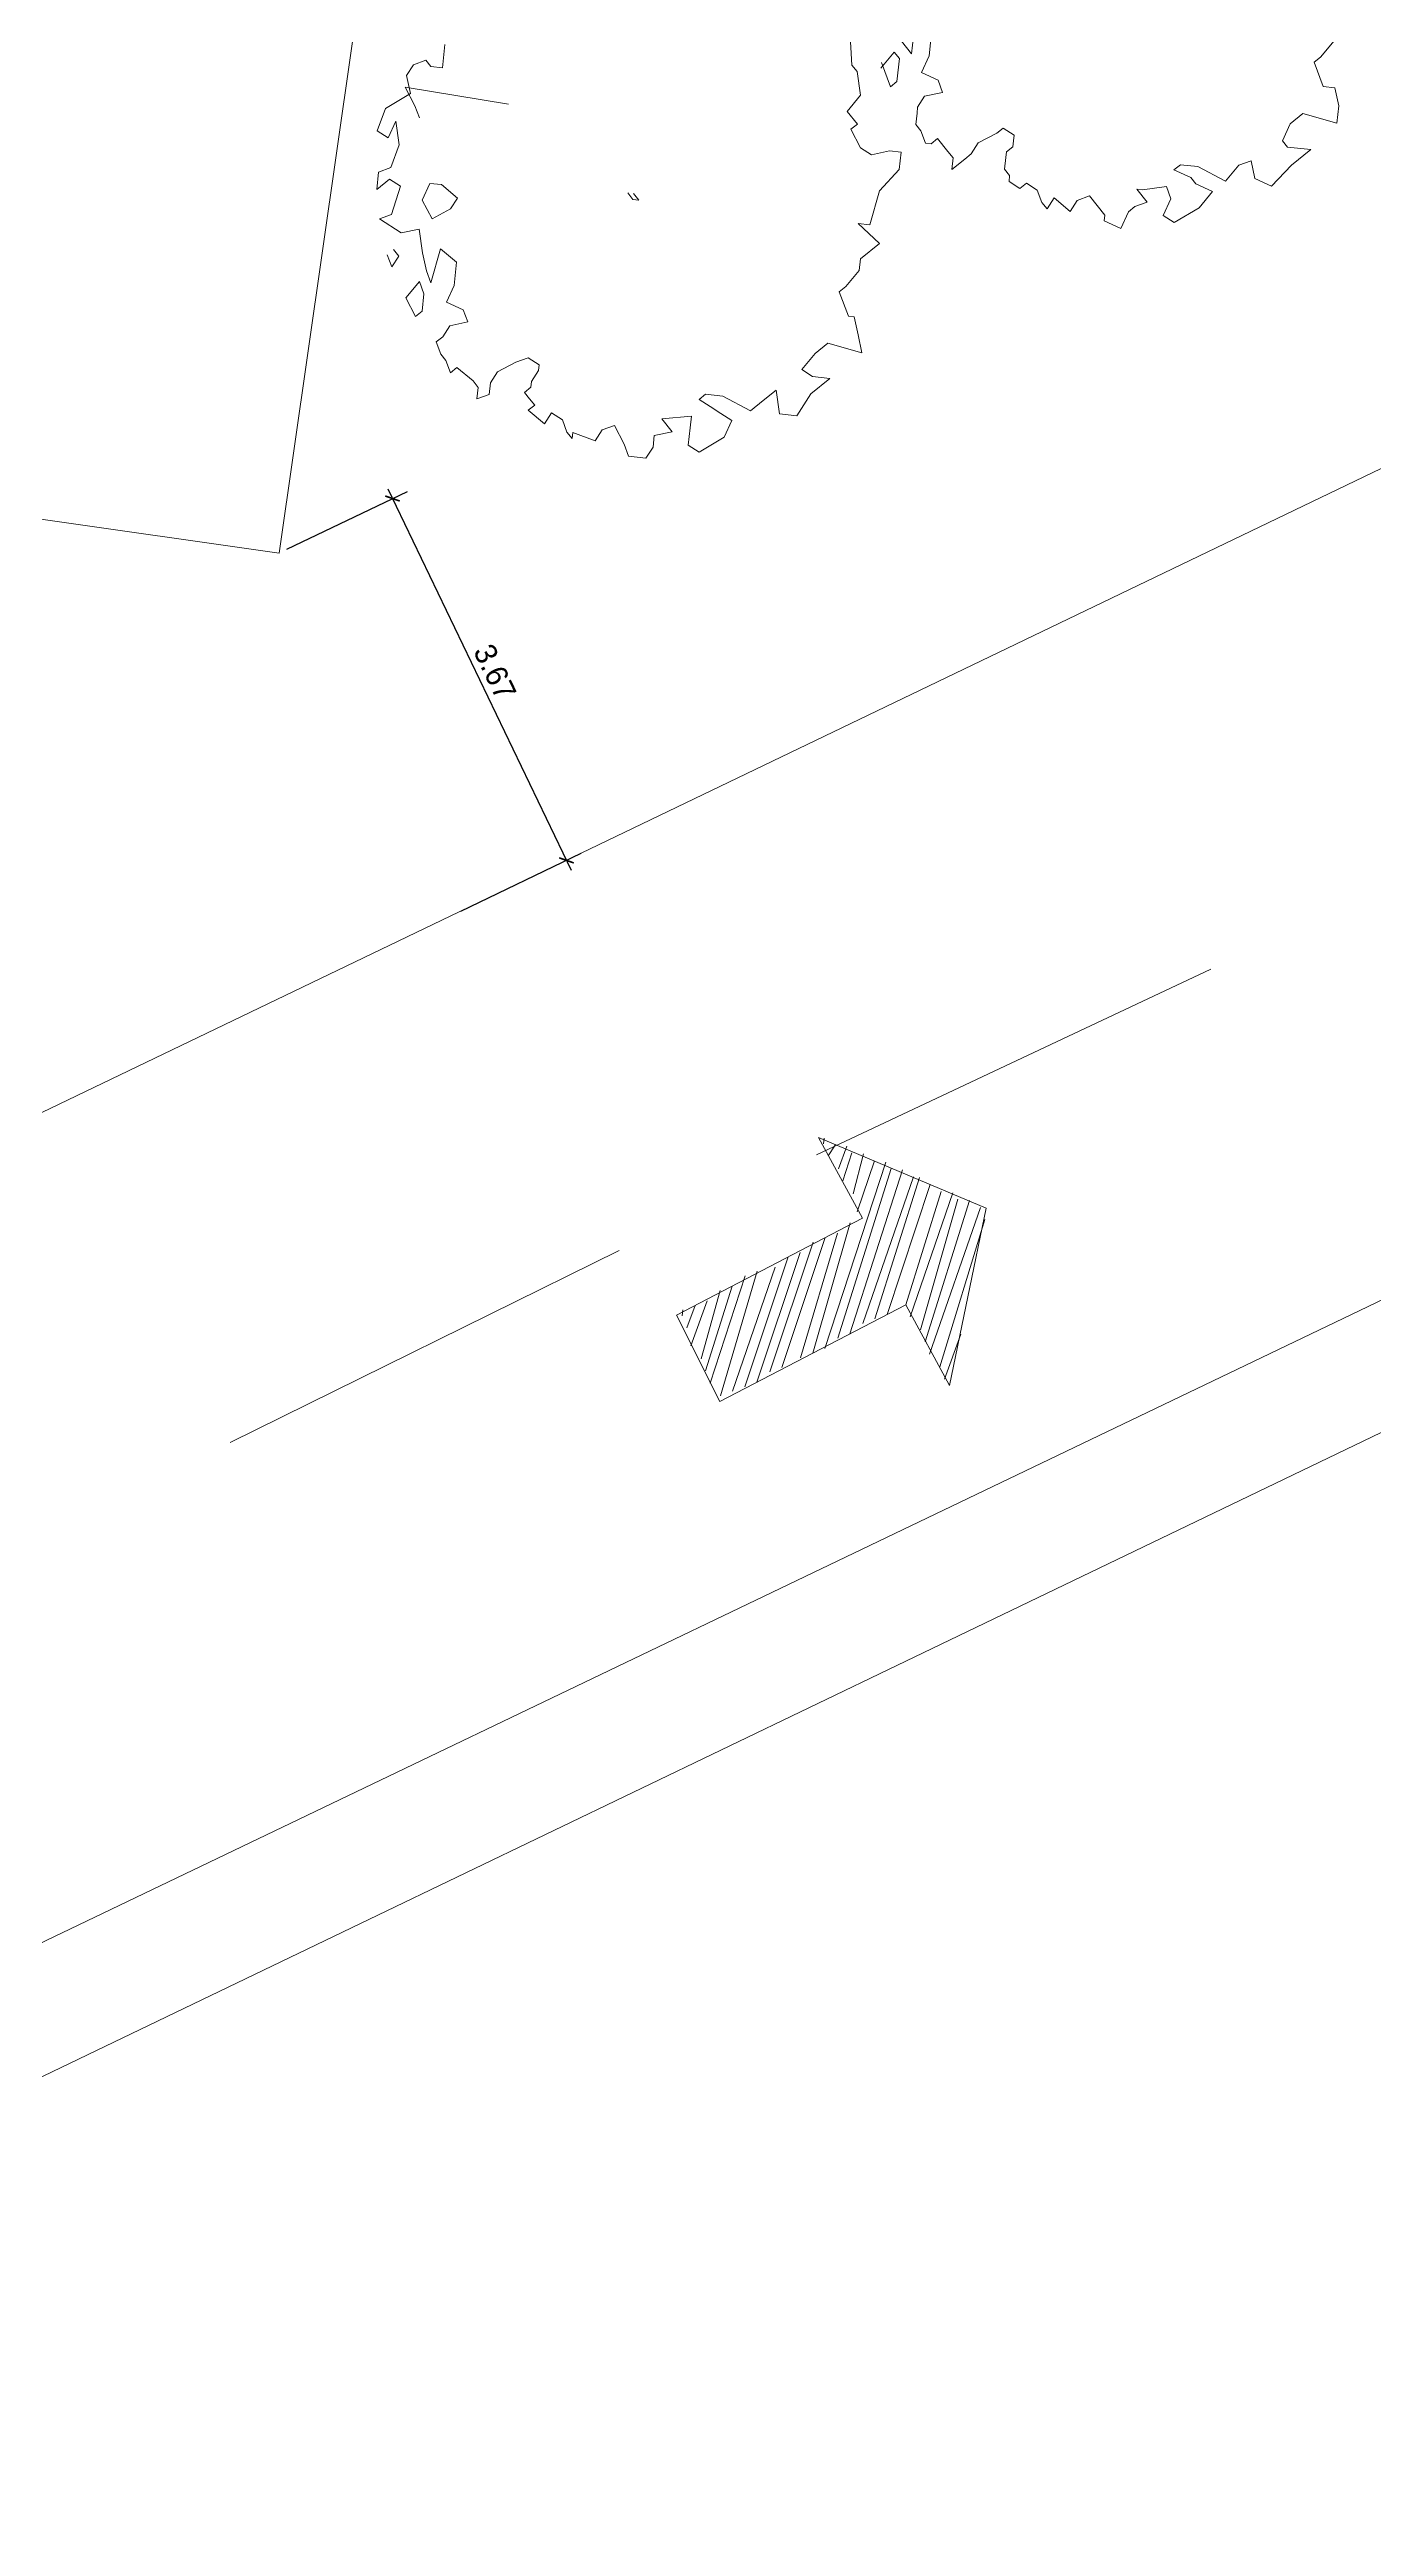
# Model space of a CAD drawing. Header units: metres. Extents: x -977055 to 805873, y -1033982 to 242021.
# Drawn here: x 2533.73 to 2545.84, y 741.51 to 764.16 of the extents above; entities that cross this region are included whole.
import ezdxf

# ---------------------------------------------------------------- set-up
doc = ezdxf.new("R2010")
doc.units = ezdxf.units.M
doc.header["$PDMODE"] = 32
doc.header["$PDSIZE"] = 1.5
for name, color, linetype in [('12-CONDICIONES EXISTENTES', 2, 'Continuous'), ('PDF_acera', 7, 'Continuous'), ('PDF_COTAS', 7, 'Continuous'), ('PDF_linea de centro', 7, 'Continuous'), ('PDF_LOTES', 7, 'Continuous'), ('PDF_PLANTAS', 7, 'Continuous'), ('PDF_VIAS', 7, 'Continuous')]:
    doc.layers.add(name, color=color, linetype=linetype)
doc.styles.add('CITY2', font='stylu.ttf', dxfattribs={"height": 0.2})
doc.dimstyles.new('COTAS2', dxfattribs={"dimtxt": 0.02, "dimasz": 0.1, "dimexe": 0.15, "dimexo": 0.08, "dimgap": 0.05, "dimtad": 1, "dimzin": 0, "dimdsep": 46, "dimtxsty": 'CITY2', "dimblk": 'ARCHTICK', "dimcen": 1, "dimdle": 0.1, "dimclrd": 1, "dimclre": 1, "dimclrt": 2, "dimadec": 0, "dimazin": 0, "dimtfac": 1, "dimtofl": 0, "dimtmove": 0, "dimatfit": 3, "dimldrblk": 'ARCHTICK', "dimfxl": 0.18, "dimtolj": 1, "dimtzin": 0, "dimarcsym": 0})

# ---------------------------------------------------------------- blocks, each defined once
blk = doc.blocks.new('CALLE')
at = {"layer": 'PDF_acera', "lineweight": 9}
for points in [[(-236.319552, -99.828288), (-218.538432, -128.48976), (-140.386176, -131.156928), (-139.031424, -129.886848), (-137.973024, -98.769888), (-139.243104, -97.415136), (-233.102016, -94.1976)], [(-225.312192, -127.939392), (-242.034912, -100.929024)], [(-242.79696, -101.39472), (-226.031904, -128.405088)]]:
    blk.add_lwpolyline(points, dxfattribs=at)
at = {"layer": 'PDF_COTAS', "lineweight": 9}
blk.add_lwpolyline([(-222.47568, -112.021056), (-222.391008, -111.97872), (-222.264, -111.894048), (-222.306336, -112.656096)], dxfattribs=at)
at = {"layer": 'PDF_linea de centro', "lineweight": 9}
for points in [[(-230.51952, -114.349536), (-232.21296, -111.682368)], [(-228.021696, -118.413792), (-229.6728, -115.704288)]]:
    blk.add_lwpolyline(points, dxfattribs=at)
at = {"layer": 'PDF_LOTES', "lineweight": 20}
blk.add_lwpolyline([(-225.735552, -111.34368), (-216.12528, -111.682368), (-215.574912, -95.67936), (-225.185184, -95.383008)], close=True, dxfattribs=at)
at = {"layer": 'PDF_PLANTAS', "lineweight": 9}
for points in [[(-221.925312, -112.148064), (-222.094656, -112.148064), (-222.094656, -112.063392), (-222.05232, -112.021056), (-222.094656, -111.936384), (-222.179328, -111.894048), (-222.306336, -111.936384), (-222.433344, -111.76704), (-222.602688, -111.724704), (-222.645024, -111.809376), (-222.518016, -111.851712), (-222.68736, -111.894048), (-222.856704, -111.851712), (-222.89904, -111.76704), (-223.026048, -111.76704), (-222.941376, -111.851712), (-222.983712, -111.936384), (-223.195392, -111.894048), (-223.237728, -111.809376), (-223.3224, -111.97872), (-223.280064, -112.105728), (-223.449408, -112.148064), (-223.576416, -112.1904), (-223.661088, -112.232736), (-223.407072, -112.275072), (-223.491744, -112.40208), (-223.661088, -112.40208), (-223.788096, -112.359744), (-223.830432, -112.486752), (-223.915104, -112.529088), (-223.95744, -112.40208), (-224.042112, -112.359744), (-224.084448, -112.317408), (-224.16912, -112.359744), (-224.211456, -112.40208), (-224.296128, -112.444416), (-224.253792, -112.486752), (-224.338464, -112.61376), (-224.3808, -112.656096), (-224.465472, -112.656096), (-224.423136, -112.740768), (-224.338464, -112.740768), (-224.253792, -112.783104), (-224.16912, -112.910112), (-224.126784, -112.994784), (-224.16912, -113.079456), (-224.211456, -113.079456), (-224.296128, -113.03712), (-224.338464, -113.03712), (-224.3808, -112.994784), (-224.423136, -113.03712), (-224.465472, -113.079456), (-224.507808, -113.03712), (-224.59248, -113.164128), (-224.507808, -113.206464), (-224.550144, -113.291136), (-224.634816, -113.333472), (-224.677152, -113.375808), (-224.634816, -113.375808), (-224.677152, -113.545152), (-224.59248, -113.587488), (-224.550144, -113.67216), (-224.677152, -113.756832), (-224.761824, -113.799168), (-224.761824, -113.926176), (-224.677152, -113.968512), (-224.59248, -113.968512), (-224.550144, -114.09552), (-224.465472, -114.010848), (-224.423136, -114.222528), (-224.507808, -114.222528), (-224.634816, -114.222528), (-224.677152, -114.3072), (-224.550144, -114.476544), (-224.423136, -114.51888), (-224.3808, -114.434208), (-224.338464, -114.349536), (-224.296128, -114.264864), (-224.253792, -114.3072), (-224.253792, -114.434208), (-224.338464, -114.645888), (-224.253792, -114.73056), (-224.16912, -114.815232), (-224.338464, -114.857568), (-224.338464, -114.984576), (-224.16912, -115.069248), (-224.042112, -115.196256), (-224.042112, -115.069248), (-223.999776, -114.984576), (-223.872768, -115.069248), (-223.788096, -115.15392), (-223.830432, -115.407936), (-223.703424, -115.3656), (-223.576416, -115.323264), (-223.576416, -115.280928), (-223.407072, -115.196256), (-223.364736, -115.238592), (-223.237728, -115.323264), (-223.153056, -115.323264), (-223.026048, -115.450272), (-222.89904, -115.280928), (-222.89904, -115.3656), (-222.645024, -115.407936), (-222.47568, -115.534944), (-222.348672, -115.534944), (-222.348672, -115.450272), (-222.391008, -115.323264), (-222.348672, -115.238592), (-222.221664, -115.15392), (-222.179328, -115.196256), (-222.094656, -115.111584), (-221.967648, -115.196256), (-221.798304, -115.15392), (-221.755968, -115.111584), (-221.501952, -115.069248)], [(-223.491744, -111.894048), (-223.576416, -111.936384), (-223.491744, -111.97872), (-223.449408, -111.936384)], [(-222.856704, -113.587488), (-222.89904, -113.629824), (-222.89904, -113.67216), (-222.856704, -113.629824)], [(-221.544288, -115.450272), (-221.62896, -115.534944), (-221.374944, -115.534944)], [(-221.459616, -115.661952), (-221.62896, -115.661952), (-221.755968, -115.619616), (-221.798304, -115.746624), (-221.882976, -115.78896), (-221.925312, -115.661952), (-222.009984, -115.619616), (-222.05232, -115.619616), (-222.136992, -115.619616), (-222.179328, -115.661952), (-222.264, -115.704288), (-222.264, -115.746624), (-222.221664, -115.78896), (-222.306336, -115.873632), (-222.348672, -115.915968), (-222.433344, -115.915968), (-222.348672, -116.00064), (-222.306336, -116.042976), (-222.221664, -116.085312), (-222.136992, -116.21232), (-222.094656, -116.254656), (-222.136992, -116.339328), (-222.179328, -116.339328), (-222.221664, -116.339328), (-222.264, -116.296992), (-222.306336, -116.296992), (-222.391008, -116.296992), (-222.433344, -116.339328), (-222.47568, -116.339328), (-222.518016, -116.424), (-222.47568, -116.466336), (-222.518016, -116.551008), (-222.602688, -116.593344), (-222.645024, -116.63568), (-222.560352, -116.678016), (-222.645024, -116.805024), (-222.560352, -116.84736), (-222.518016, -116.932032), (-222.645024, -117.05904), (-222.68736, -117.05904), (-222.729696, -117.186048), (-222.602688, -117.228384), (-222.560352, -117.27072), (-222.518016, -117.355392), (-222.433344, -117.27072), (-222.433344, -117.313056), (-222.391008, -117.4824), (-222.47568, -117.524736), (-222.602688, -117.4824), (-222.645024, -117.567072), (-222.518016, -117.736416), (-222.391008, -117.821088), (-222.348672, -117.69408), (-222.306336, -117.651744), (-222.264, -117.524736), (-222.221664, -117.567072), (-222.221664, -117.69408), (-222.306336, -117.90576), (-222.179328, -117.990432), (-222.136992, -118.075104), (-222.264, -118.11744), (-222.306336, -118.244448), (-222.136992, -118.371456), (-222.009984, -118.498464), (-222.009984, -118.32912), (-221.967648, -118.286784), (-221.84064, -118.32912), (-221.755968, -118.413792), (-221.798304, -118.667808), (-221.671296, -118.667808), (-221.544288, -118.625472), (-221.544288, -118.5408), (-221.374944, -118.456128), (-221.332608, -118.498464), (-221.2056, -118.583136)], [(-221.713632, -115.323264), (-221.882976, -115.407936), (-221.84064, -115.450272), (-221.671296, -115.450272), (-221.62896, -115.407936), (-221.755968, -115.323264)]]:
    blk.add_lwpolyline(points, dxfattribs=at)
for points in [[(-223.788096, -112.063392), (-223.915104, -112.148064), (-223.872768, -112.1904), (-223.74576, -112.1904), (-223.661088, -112.148064)], [(-222.941376, -112.148064), (-223.068384, -112.105728), (-223.195392, -112.1904), (-223.11072, -112.317408), (-223.026048, -112.359744), (-222.941376, -112.232736)]]:
    blk.add_lwpolyline(points, close=True, dxfattribs=at)
at = {"layer": 'PDF_VIAS', "lineweight": 20}
blk.add_lwpolyline([(-229.545792, -115.704288), (-230.09616, -116.085312), (-230.94288, -114.815232), (-231.535584, -115.196256), (-230.688864, -116.466336), (-231.239232, -116.84736), (-229.926816, -116.974368)], close=True, dxfattribs=at)
at = {"layer": 'PDF_VIAS', "lineweight": 9}
for points in [[(-230.94288, -114.857568), (-230.900544, -114.857568)], [(-231.323904, -115.069248), (-230.688864, -115.196256)], [(-231.239232, -115.026912), (-230.7312, -115.111584)], [(-231.15456, -114.94224), (-230.815872, -115.026912)], [(-231.027552, -114.899904), (-230.858208, -114.94224)], [(-231.493248, -115.196256), (-230.561856, -115.3656)], [(-231.408576, -115.111584), (-230.604192, -115.280928)], [(-231.450912, -115.280928), (-230.51952, -115.492608)], [(-231.408576, -115.3656), (-230.434848, -115.57728)], [(-231.36624, -115.450272), (-230.392512, -115.661952)], [(-231.281568, -115.534944), (-230.30784, -115.746624)], [(-231.239232, -115.619616), (-230.265504, -115.831296)], [(-231.15456, -115.746624), (-230.223168, -115.915968)], [(-229.6728, -115.78896), (-229.588128, -115.831296)], [(-229.588128, -115.746624), (-229.545792, -115.746624)], [(-231.112224, -115.831296), (-230.138496, -116.00064)], [(-231.069888, -115.915968), (-229.6728, -116.21232)], [(-229.842144, -115.915968), (-229.630464, -115.958304)], [(-229.757472, -115.873632), (-229.588128, -115.915968)], [(-230.985216, -116.00064), (-229.715136, -116.254656)], [(-230.94288, -116.085312), (-229.715136, -116.339328)], [(-230.053824, -116.042976), (-229.6728, -116.127648)], [(-229.926816, -116.00064), (-229.630464, -116.042976)], [(-230.858208, -116.169984), (-229.757472, -116.424)], [(-230.815872, -116.254656), (-229.757472, -116.466336)], [(-230.773536, -116.339328), (-229.799808, -116.551008)], [(-230.773536, -116.508672), (-229.842144, -116.720352)], [(-230.688864, -116.466336), (-229.842144, -116.63568)], [(-231.027552, -116.678016), (-229.926816, -116.932032)], [(-230.94288, -116.63568), (-229.88448, -116.84736)], [(-230.858208, -116.593344), (-229.88448, -116.762688)], [(-231.196896, -116.805024), (-230.858208, -116.889696)], [(-231.112224, -116.762688), (-230.011488, -116.974368)]]:
    blk.add_lwpolyline(points, dxfattribs=at)
blk = doc.blocks.new('_ArchTick')
at = {"color": 0, "linetype": 'ByBlock', "const_width": 0.15}
blk.add_lwpolyline([(-0.5, -0.5), (0.5, 0.5)], dxfattribs=at)
blk = doc.blocks.new('*D3869')
at = {"layer": '12-CONDICIONES EXISTENTES', "color": 1, "lineweight": -2, "transparency": 16777216}
blk.add_line((2536.823, 760.142), (2538.5, 756.653), dxfattribs=at)
at = {"layer": '12-CONDICIONES EXISTENTES', "color": 1, "linetype": 'Continuous', "lineweight": -2, "transparency": 16777216}
for p, q in [((2535.901, 759.588), (2537.002, 760.117)), ((2537.491, 756.279), (2538.592, 756.808))]:
    blk.add_line(p, q, dxfattribs=at)
at = {"layer": 'Defpoints', "color": 0, "transparency": 16777216}
for p in [(2535.829, 759.553, 1015.371), (2538.457, 756.743), (2537.419, 756.244, 1015.371)]:
    blk.add_point(p, dxfattribs=at)
at = {"layer": '12-CONDICIONES EXISTENTES', "color": 1, "lineweight": -2, "transparency": 16777216, "xscale": 0.1, "yscale": 0.1, "zscale": 0.1}
for p, rotation in [((2536.866, 760.052), 115.6705410371239), ((2538.457, 756.743), 295.6705410371239)]:
    blk.add_blockref('_ArchTick', p, dxfattribs=dict(at, rotation=rotation))
at = {"layer": '12-CONDICIONES EXISTENTES', "color": 2, "transparency": 16777216, "insert": (2537.803, 758.465), "char_height": 0.2, "attachment_point": 5, "rotation": 295.6705, "style": 'CITY2'}
blk.add_mtext('\\A1;3.67', dxfattribs=at)

msp = doc.modelspace()

# ---------------------------------------------------------------- block references
at = {"xscale": 1.255773352820658, "yscale": 1.255773352820658, "zscale": 1.255773352820658, "rotation": 83.85573648860341}
msp.add_blockref('CALLE', (2427.15058, 1056.36283, 1015.371), dxfattribs=at)

# ---------------------------------------------------------------- dimensions: what is measured, and where the dimension line sits
at = {"layer": '12-CONDICIONES EXISTENTES', "color": 1}
dim = msp.add_aligned_dim(p1=(2535.8291, 759.55303, 1015.371), p2=(2537.4193, 756.24448, 1015.371), distance=1.15087, dimstyle='COTAS2', dxfattribs=at)
dim.commit()
dim.dimension.update_dxf_attribs({"geometry": '*D3869', "text_midpoint": (2537.80314, 758.46539)})

doc.saveas('drawing.dxf')
